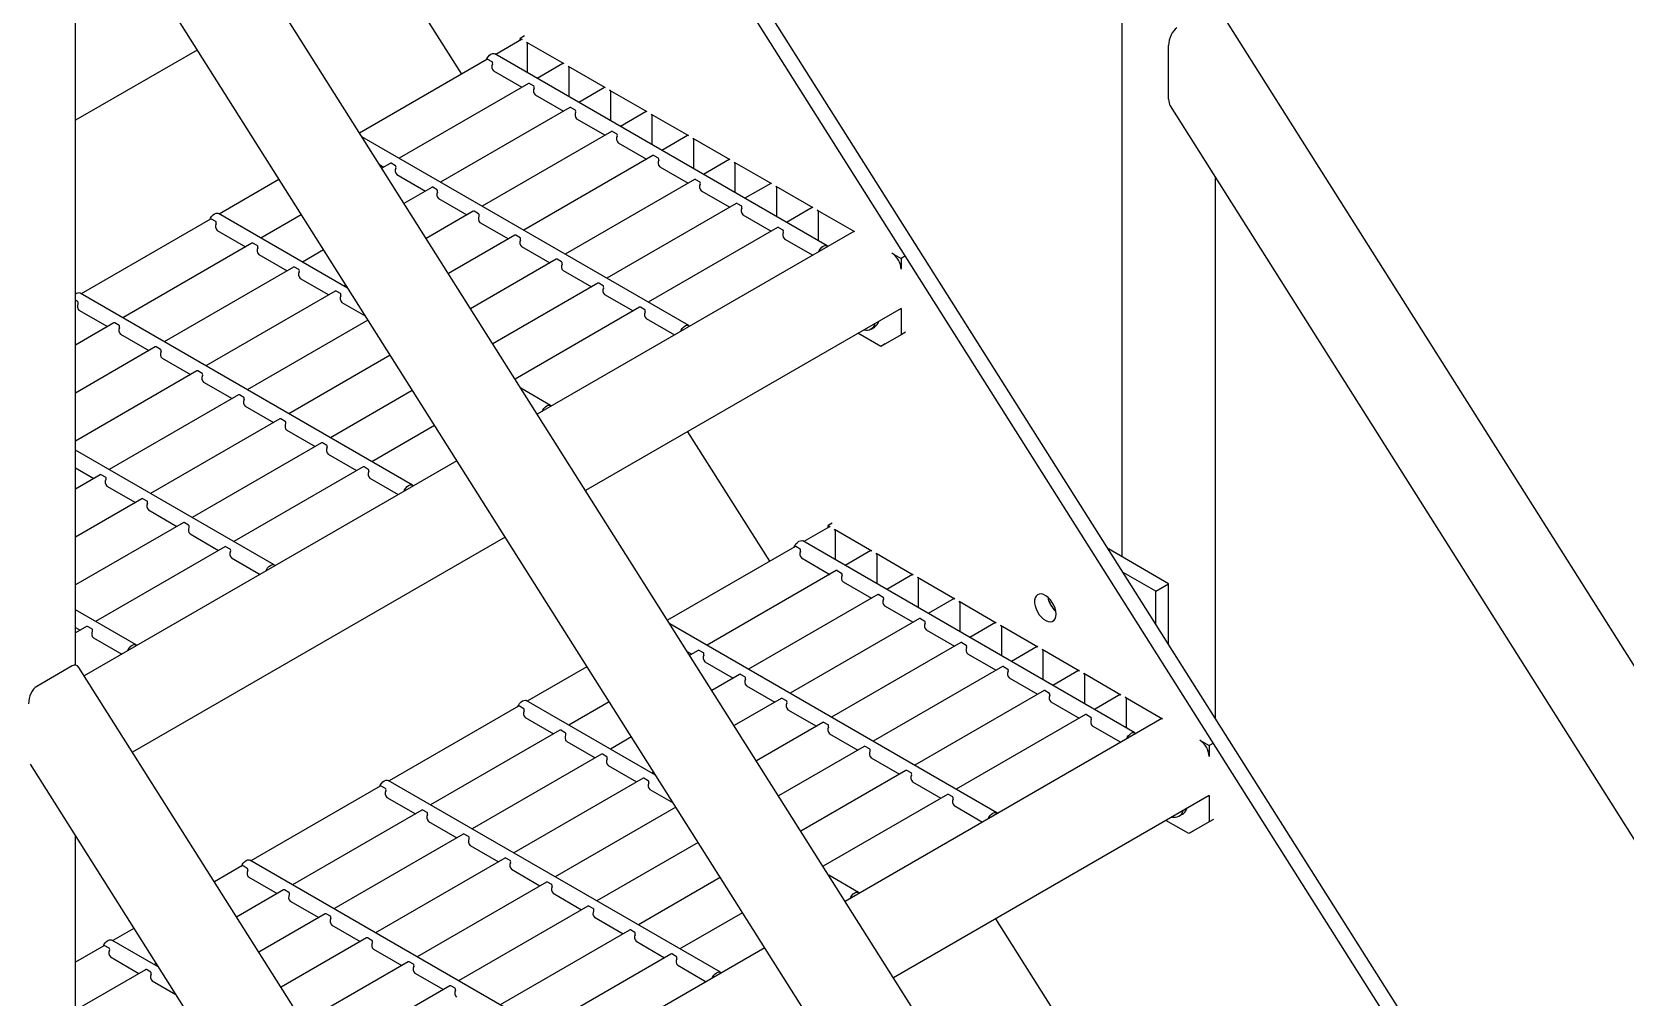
# Model space of a CAD drawing. Header units: millimetres. Extents: x 0 to 55611, y 0 to 32827.
# Drawn here: x 46532 to 47195, y 7783 to 8185 of the extents above; entities that cross this region are included whole.
import ezdxf

# ---------------------------------------------------------------- set-up
doc = ezdxf.new("R2010")
doc.units = ezdxf.units.MM
doc.header["$LTSCALE"] = 10
doc.linetypes.add('SLD-Continua', pattern=[0])
doc.layers.add('STRUC', color=5, linetype='SLD-Continua')

msp = doc.modelspace()

# ---------------------------------------------------------------- linework, layer by layer
at = {"layer": 'STRUC', "linetype": 'SLD-Continua', "lineweight": 25}
for p, q in [((47664.1, 6876.55), (45230.61, 10724.16)), ((47669.49, 6879.66), (45236, 10727.27)), ((47232.31, 7251.36), (46043.34, 9131.26)), ((46041.7, 9061.54), (47193.48, 7240.45)), ((46985.55, 8591.22), (46985.55, 7966.6)), ((46550.45, 7921.49), (46550.45, 8257.14)), ((46676.91, 8221.02), (46710.98, 8167.16)), ((47497.86, 7448.2), (47026, 8194.27)), ((46601.01, 8177.2), (46550.45, 8148.02)), ((46735.92, 8181.56), (46725.22, 8175.38)), ((46737.13, 8183.08), (46735.34, 8182.05)), ((46735.34, 8182.05), (46736.24, 8181.53)), ((46735.34, 8181.22), (46735.34, 8182.05)), ((46738.03, 8180.49), (46753.51, 8171.56)), ((46738.48, 8167.73), (46738.48, 8179.71)), ((47005.08, 8156.71), (47005.08, 8179.14)), ((46721.51, 8173.24), (46668.58, 8142.68)), ((46723.73, 8172.24), (46721.93, 8173.27)), ((46863.01, 8095.84), (46724.8, 8175.63)), ((46753.2, 8171.59), (46742.5, 8165.41)), ((46755.31, 8170.52), (46770.79, 8161.58)), ((46724.32, 8168.57), (46736.15, 8161.75)), ((46755.76, 8157.76), (46755.76, 8169.74)), ((46738.79, 8163.27), (46685.02, 8132.23)), ((46739.21, 8163.3), (46741.01, 8162.26)), ((46741.6, 8158.6), (46753.42, 8151.77)), ((46770.47, 8161.61), (46759.77, 8155.44)), ((46772.58, 8160.55), (46788.06, 8151.61)), ((46773.03, 8147.78), (46773.03, 8159.77)), ((46756.07, 8153.3), (46702.3, 8122.26)), ((46756.49, 8153.33), (46758.28, 8152.29)), ((46787.75, 8151.64), (46777.05, 8145.47)), ((46789.86, 8150.57), (46805.34, 8141.64)), ((47005.71, 8154.03), (47496.48, 7378.08)), ((46758.87, 8148.63), (46770.7, 8141.8)), ((46790.31, 8137.81), (46790.31, 8149.79)), ((46805.54, 8062.66), (46669.53, 8141.18)), ((46773.34, 8143.33), (46719.58, 8112.29)), ((46773.76, 8143.35), (46775.56, 8142.32)), ((46776.15, 8138.65), (46787.98, 8131.83)), ((46805.02, 8141.67), (46794.33, 8135.49)), ((46807.14, 8140.6), (46822.62, 8131.66)), ((46807.59, 8127.84), (46807.59, 8139.82)), ((46790.62, 8133.35), (46736.85, 8102.31)), ((46791.04, 8133.38), (46792.83, 8132.34)), ((46822.3, 8131.69), (46811.6, 8125.52)), ((46824.41, 8130.63), (46839.89, 8121.69)), ((46676.83, 8129.63), (46678.67, 8128.57)), ((46681.32, 8130.09), (46677.82, 8128.07)), ((46683.53, 8129.08), (46681.74, 8130.12)), ((46684.12, 8125.42), (46695.95, 8118.59)), ((46793.43, 8128.68), (46805.25, 8121.85)), ((46824.86, 8117.86), (46824.86, 8129.85)), ((47024.61, 7899.28), (47024.61, 8124.15)), ((46635.08, 8123.35), (46610.27, 8109.03)), ((46698.59, 8120.12), (46687.06, 8113.46)), ((46700.81, 8119.11), (46699.01, 8120.15)), ((46807.9, 8123.38), (46754.13, 8092.34)), ((46808.31, 8123.41), (46810.11, 8122.37)), ((46810.7, 8118.71), (46822.53, 8111.88)), ((46839.58, 8121.72), (46828.88, 8115.55)), ((46841.69, 8120.65), (46857.17, 8111.72)), ((46842.14, 8107.89), (46842.14, 8119.87)), ((46701.4, 8115.45), (46713.23, 8108.62)), ((46825.17, 8113.41), (46771.4, 8082.37)), ((46825.59, 8113.43), (46827.39, 8112.4)), ((46856.85, 8111.75), (46846.15, 8105.57)), ((46858.96, 8110.68), (46874.44, 8101.74)), ((46606.57, 8106.89), (46552.8, 8075.85)), ((46608.78, 8105.88), (46606.99, 8106.91)), ((46663.61, 8078.24), (46609.86, 8109.27)), ((46644.32, 8108.73), (46627.55, 8099.05)), ((46715.87, 8110.15), (46696.3, 8098.85)), ((46718.08, 8109.14), (46716.29, 8110.17)), ((46718.68, 8105.47), (46730.5, 8098.65)), ((46827.98, 8108.73), (46839.8, 8101.91)), ((46859.41, 8097.92), (46859.41, 8109.9)), ((46609.37, 8102.21), (46621.2, 8095.39)), ((46733.15, 8100.17), (46705.54, 8084.24)), ((46735.36, 8099.16), (46733.56, 8100.2)), ((46874.13, 8101.77), (46742.51, 8025.79)), ((46842.45, 8103.43), (46788.68, 8072.39)), ((46842.87, 8103.46), (46844.66, 8102.42)), ((46845.25, 8098.76), (46857.08, 8091.93)), ((46623.84, 8096.91), (46570.08, 8065.88)), ((46626.06, 8095.9), (46624.26, 8096.94)), ((46626.65, 8092.24), (46638.48, 8085.41)), ((46653.56, 8094.12), (46644.83, 8089.08)), ((46735.95, 8095.5), (46747.78, 8088.67)), ((46889.98, 8092.78), (46893.84, 8090.55)), ((46895.64, 8091.58), (46893.84, 8090.55)), ((46641.12, 8086.94), (46587.35, 8055.9)), ((46643.34, 8085.93), (46641.54, 8086.97)), ((46750.42, 8090.2), (46714.78, 8069.63)), ((46752.64, 8089.19), (46750.84, 8090.23)), ((46753.23, 8085.53), (46765.05, 8078.7)), ((46893.84, 8090.55), (46893.84, 8086.08)), ((46643.93, 8082.27), (46655.75, 8075.44)), ((46662.8, 8079.51), (46662.1, 8079.11)), ((46767.7, 8080.23), (46724.03, 8055.01)), ((46769.91, 8079.22), (46768.12, 8080.25)), ((46551.31, 8072.7), (46550.45, 8073.19)), ((46690.59, 7996.3), (46552.38, 8076.09)), ((46658.4, 8076.97), (46604.63, 8045.93)), ((46660.61, 8075.96), (46658.82, 8076.99)), ((46661.2, 8072.3), (46670.91, 8066.69)), ((46770.5, 8075.55), (46782.33, 8068.73)), ((46551.9, 8069.04), (46563.73, 8062.21)), ((46672.04, 8064.9), (46621.91, 8035.96)), ((46784.97, 8070.25), (46733.27, 8040.4)), ((46893.84, 8069.81), (46762.59, 7994.04)), ((46787.19, 8069.24), (46785.39, 8070.28)), ((46787.78, 8065.58), (46799.61, 8058.75)), ((46893.84, 8069.81), (46893.84, 8058.86)), ((46566.37, 8063.74), (46550.45, 8054.55)), ((46568.59, 8062.73), (46566.79, 8063.76)), ((46569.18, 8059.06), (46581, 8052.24)), ((46885.35, 8053.96), (46875.88, 8059.44)), ((46881.31, 8061.21), (46882.75, 8062.04)), ((46893.84, 8058.86), (46885.35, 8053.96)), ((46895.63, 8059.9), (46893.84, 8058.86)), ((46583.65, 8053.76), (46550.45, 8034.6)), ((46585.86, 8052.75), (46584.07, 8053.79)), ((46887.15, 8055), (46885.35, 8053.96)), ((46586.45, 8049.09), (46598.28, 8042.26)), ((46681.28, 8050.29), (46639.18, 8025.98)), ((46600.92, 8043.79), (46550.45, 8014.65)), ((46603.14, 8042.78), (46601.34, 8043.82)), ((46603.73, 8039.12), (46615.55, 8032.29)), ((46618.2, 8033.82), (46564.43, 8002.78)), ((46620.41, 8032.81), (46618.62, 8033.84)), ((46690.53, 8035.68), (46656.46, 8016.01)), ((46748.06, 8029.48), (46735.64, 8036.66)), ((46621.01, 8029.14), (46632.83, 8022.32)), ((46635.47, 8023.84), (46581.71, 7992.8)), ((46637.69, 8022.83), (46635.89, 8023.87)), ((46638.28, 8019.17), (46650.11, 8012.34)), ((46699.77, 8021.06), (46673.73, 8006.04)), ((46804.99, 8018.51), (46839.05, 7964.65)), ((46652.75, 8013.87), (46598.98, 7982.83)), ((46654.97, 8012.86), (46653.17, 8013.9)), ((46633.12, 7963.13), (46550.45, 8010.85)), ((46709.01, 8006.45), (46554.07, 7917.01)), ((46655.56, 8009.2), (46667.38, 8002.37)), ((46550.45, 8003.51), (46558.08, 7999.11)), ((46560.73, 8000.64), (46550.45, 7994.71)), ((46562.94, 7999.63), (46561.14, 8000.66)), ((46670.03, 8003.9), (46616.26, 7972.86)), ((46672.24, 8002.89), (46670.45, 8003.92)), ((46672.83, 7999.22), (46684.66, 7992.4)), ((46563.53, 7995.96), (46575.36, 7989.14)), ((46578, 7990.66), (46550.45, 7974.76)), ((46580.22, 7989.65), (46578.42, 7990.69)), ((46580.81, 7985.99), (46592.63, 7979.16)), ((46595.28, 7980.69), (46550.45, 7954.81)), ((46597.49, 7979.68), (46595.7, 7980.72)), ((46864, 7979.05), (46853.3, 7972.88)), ((46865.21, 7980.58), (46863.42, 7979.54)), ((46863.42, 7979.54), (46864.31, 7979.02)), ((46863.42, 7978.72), (46863.42, 7979.54)), ((46729.09, 7974.7), (46574.16, 7885.26)), ((46598.08, 7976.02), (46609.91, 7969.19)), ((46991.09, 7893.34), (46852.88, 7973.12)), ((46866.11, 7977.99), (46881.59, 7969.05)), ((46866.56, 7965.22), (46866.56, 7977.21)), ((46612.55, 7970.72), (46558.79, 7939.68)), ((46614.77, 7969.71), (46612.97, 7970.74)), ((46615.36, 7966.04), (46627.19, 7959.22)), ((46849.59, 7970.74), (46796.66, 7940.18)), ((46851.81, 7969.73), (46850.01, 7970.77)), ((46852.4, 7966.07), (46864.23, 7959.24)), ((46881.27, 7969.08), (46870.58, 7962.91)), ((46883.39, 7968.01), (46898.87, 7959.08)), ((46883.84, 7955.25), (46883.84, 7967.23)), ((47005.08, 7955.32), (46980.02, 7969.79)), ((46866.87, 7960.77), (46813.1, 7929.73)), ((46867.29, 7960.79), (46869.08, 7959.76)), ((46898.55, 7959.11), (46887.85, 7952.93)), ((46999.69, 7952.21), (46986.22, 7959.99)), ((46869.68, 7956.09), (46881.5, 7949.27)), ((46900.66, 7958.04), (46916.14, 7949.1)), ((46901.11, 7945.28), (46901.11, 7957.26)), ((46999.69, 7952.21), (47005.08, 7955.32)), ((46999.69, 7938.68), (46999.69, 7952.21)), ((47005.08, 7930.16), (47005.08, 7955.32)), ((46884.15, 7950.79), (46830.38, 7919.75)), ((46884.56, 7950.82), (46886.36, 7949.78)), ((46886.95, 7946.12), (46898.78, 7939.29)), ((46915.83, 7949.13), (46905.13, 7942.96)), ((46917.94, 7948.07), (46933.42, 7939.13)), ((46918.39, 7935.3), (46918.39, 7947.29)), ((46575.64, 7929.95), (46550.45, 7944.49)), ((46933.62, 7860.16), (46797.61, 7938.67)), ((46901.42, 7940.82), (46847.66, 7909.78)), ((46901.84, 7940.85), (46903.64, 7939.81)), ((46933.1, 7939.16), (46922.4, 7932.99)), ((46555.08, 7937.54), (46550.45, 7934.87)), ((46550.45, 7937.16), (46552.44, 7936.01)), ((46557.29, 7936.53), (46555.5, 7937.57)), ((46557.89, 7932.87), (46569.71, 7926.04)), ((46904.23, 7936.15), (46916.05, 7929.32)), ((46935.22, 7938.09), (46950.7, 7929.16)), ((46935.66, 7925.33), (46935.66, 7937.32)), ((46804.91, 7927.12), (46806.75, 7926.06)), ((46809.4, 7927.59), (46805.9, 7925.57)), ((46811.61, 7926.58), (46809.82, 7927.61)), ((46918.7, 7930.85), (46864.93, 7899.81)), ((46919.12, 7930.87), (46920.91, 7929.84)), ((46921.5, 7926.17), (46933.33, 7919.35)), ((46950.38, 7929.19), (46939.68, 7923.01)), ((46952.49, 7928.12), (46967.97, 7919.18)), ((46952.94, 7915.36), (46952.94, 7927.34)), ((46549.03, 7921.14), (46534.37, 7912.68)), ((47023.7, 7174.47), (46551.84, 7920.54)), ((46763.16, 7920.84), (46738.35, 7906.52)), ((46812.2, 7922.91), (46824.03, 7916.09)), ((46935.97, 7920.87), (46882.21, 7889.83)), ((46936.39, 7920.9), (46938.19, 7919.86)), ((46967.65, 7919.21), (46956.96, 7913.04)), ((46826.67, 7917.61), (46815.14, 7910.96)), ((46828.89, 7916.6), (46827.09, 7917.64)), ((46829.48, 7912.94), (46841.3, 7906.11)), ((46938.78, 7916.2), (46950.61, 7909.37)), ((46969.77, 7918.15), (46985.25, 7909.21)), ((46970.22, 7905.38), (46970.22, 7917.37)), ((46791.68, 7875.73), (46737.93, 7906.76)), ((46772.4, 7906.23), (46755.63, 7896.55)), ((46843.95, 7907.64), (46824.38, 7896.34)), ((46846.16, 7906.63), (46844.37, 7907.67)), ((46953.25, 7910.9), (46899.48, 7879.86)), ((46953.67, 7910.93), (46955.47, 7909.89)), ((46956.06, 7906.23), (46967.88, 7899.4)), ((46984.93, 7909.24), (46974.23, 7903.07)), ((46987.04, 7908.17), (47002.52, 7899.24)), ((46987.49, 7895.41), (46987.49, 7907.4)), ((46734.65, 7904.38), (46680.88, 7873.34)), ((46736.86, 7903.37), (46735.07, 7904.41)), ((46737.45, 7899.71), (46749.28, 7892.88)), ((46846.75, 7902.97), (46858.58, 7896.14)), ((47002.21, 7899.27), (46870.59, 7823.29)), ((46970.53, 7900.93), (46916.76, 7869.89)), ((46970.94, 7900.95), (46972.74, 7899.92)), ((46751.92, 7894.41), (46698.16, 7863.37)), ((46754.14, 7893.4), (46752.34, 7894.44)), ((46861.22, 7897.67), (46833.62, 7881.73)), ((46863.44, 7896.66), (46861.64, 7897.69)), ((46864.03, 7892.99), (46875.86, 7886.17)), ((46973.33, 7896.25), (46985.16, 7889.43)), ((46754.73, 7889.74), (46766.55, 7882.91)), ((46781.64, 7891.62), (46772.91, 7886.57)), ((46878.5, 7887.69), (46842.86, 7867.12)), ((46880.72, 7886.68), (46878.92, 7887.72)), ((47018.05, 7890.27), (47021.92, 7888.04)), ((47023.72, 7889.08), (47021.92, 7888.04)), ((47021.92, 7888.04), (47021.92, 7883.58)), ((46531.56, 7880.3), (47022.32, 7104.36)), ((46769.2, 7884.44), (46715.43, 7853.4)), ((46771.41, 7883.43), (46769.62, 7884.46)), ((46772.01, 7879.76), (46783.83, 7872.94)), ((46881.31, 7883.02), (46893.13, 7876.19)), ((46818.67, 7793.8), (46680.46, 7873.58)), ((46786.48, 7874.46), (46732.71, 7843.42)), ((46788.69, 7873.45), (46786.89, 7874.49)), ((46790.88, 7877.01), (46790.18, 7876.6)), ((46895.78, 7877.72), (46852.1, 7852.51)), ((46897.99, 7876.71), (46896.2, 7877.75)), ((46898.58, 7873.05), (46910.41, 7866.22)), ((46677.17, 7871.2), (46623.41, 7840.16)), ((46679.39, 7870.19), (46677.59, 7871.23)), ((46679.98, 7866.53), (46691.81, 7859.7)), ((46789.28, 7869.79), (46798.99, 7864.19)), ((46913.05, 7867.75), (46861.34, 7837.9)), ((47021.92, 7867.3), (46890.67, 7791.53)), ((46915.27, 7866.74), (46913.47, 7867.77)), ((47021.92, 7867.3), (47021.92, 7856.36)), ((46694.45, 7861.23), (46640.68, 7830.19)), ((46696.66, 7860.22), (46694.87, 7861.26)), ((46800.12, 7862.39), (46749.98, 7833.45)), ((46915.86, 7863.08), (46927.68, 7856.25)), ((47009.39, 7858.71), (47010.83, 7859.54)), ((46697.26, 7856.56), (46709.08, 7849.73)), ((47013.43, 7851.46), (47003.96, 7856.93)), ((47021.92, 7856.36), (47013.43, 7851.46)), ((47015.23, 7852.49), (47013.43, 7851.46)), ((47023.71, 7857.39), (47021.92, 7856.36)), ((46550.45, 7561.3), (46550.45, 7850.43)), ((46711.73, 7851.26), (46657.96, 7820.22)), ((46713.94, 7850.25), (46712.14, 7851.28)), ((46714.53, 7846.58), (46726.36, 7839.76)), ((46809.36, 7847.78), (46767.26, 7823.48)), ((46761.19, 7760.62), (46622.99, 7840.41)), ((46729, 7841.28), (46675.23, 7810.24)), ((46731.22, 7840.27), (46729.42, 7841.31)), ((46619.7, 7838.02), (46608.22, 7831.4)), ((46621.91, 7837.01), (46620.12, 7838.05)), ((46622.51, 7833.35), (46634.33, 7826.52)), ((46731.81, 7836.61), (46743.63, 7829.78)), ((46818.6, 7833.17), (46784.54, 7813.5)), ((46876.14, 7826.98), (46863.71, 7834.15)), ((46636.98, 7828.05), (46617.46, 7816.79)), ((46639.19, 7827.04), (46637.39, 7828.08)), ((46746.28, 7831.31), (46692.51, 7800.27)), ((46748.49, 7830.3), (46746.7, 7831.34)), ((46749.08, 7826.64), (46760.91, 7819.81)), ((46639.78, 7823.38), (46651.61, 7816.55)), ((46763.55, 7821.34), (46709.79, 7790.3)), ((46765.77, 7820.33), (46763.97, 7821.36)), ((46654.25, 7818.08), (46626.7, 7802.17)), ((46656.47, 7817.07), (46654.67, 7818.1)), ((46657.06, 7813.4), (46668.88, 7806.58)), ((46766.36, 7816.66), (46778.19, 7809.84)), ((46827.85, 7818.56), (46801.81, 7803.53)), ((46933.07, 7816.01), (46967.13, 7762.15)), ((46584.83, 7796.08), (46565.51, 7807.23)), ((46574.72, 7812.06), (46565.93, 7806.98)), ((46671.53, 7808.1), (46635.94, 7787.56)), ((46673.74, 7807.09), (46671.95, 7808.13)), ((46780.83, 7811.36), (46727.06, 7780.32)), ((46783.04, 7810.35), (46781.25, 7811.39)), ((46783.64, 7806.69), (46795.46, 7799.86)), ((46562.23, 7804.85), (46550.45, 7798.05)), ((46564.44, 7803.84), (46562.64, 7804.87)), ((46565.03, 7800.17), (46576.86, 7793.35)), ((46674.33, 7803.43), (46686.16, 7796.6)), ((46837.09, 7803.95), (46682.15, 7714.5)), ((46798.11, 7801.39), (46744.34, 7770.35)), ((46800.32, 7800.38), (46798.52, 7801.42)), ((46579.5, 7794.87), (46550.45, 7778.1)), ((46581.72, 7793.86), (46579.92, 7794.9)), ((46583.96, 7797.45), (46583.21, 7797.01)), ((46688.8, 7798.13), (46645.19, 7772.95)), ((46691.02, 7797.12), (46689.22, 7798.16)), ((46691.61, 7793.46), (46703.44, 7786.63)), ((46800.91, 7796.72), (46812.74, 7789.89)), ((46582.31, 7790.2), (46592.13, 7784.53)), ((46706.08, 7788.16), (46654.43, 7758.34)), ((46708.29, 7787.15), (46706.5, 7788.18))]:
    msp.add_line(p, q, dxfattribs=at)
at = {"layer": 'STRUC', "linetype": 'SLD-Continua', "lineweight": 25, "flags": 128}
for points in [[(46721.3, 8173.12), (46721.55, 8173.65), (46722.02, 8174.39), (46722.6, 8175.01), (46723.22, 8175.47), (46723.83, 8175.73), (46724.41, 8175.76), (46724.8, 8175.63)], [(46723.89, 8171.29), (46723.93, 8171.42), (46723.96, 8171.68), (46723.93, 8171.94), (46723.86, 8172.11), (46723.74, 8172.23), (46723.73, 8172.24)], [(46683.69, 8128.14), (46683.73, 8128.27), (46683.76, 8128.52), (46683.73, 8128.79), (46683.66, 8128.96), (46683.54, 8129.08), (46683.53, 8129.08)], [(46700.97, 8118.17), (46701, 8118.29), (46701.03, 8118.55), (46701.01, 8118.82), (46700.93, 8118.99), (46700.81, 8119.11), (46700.81, 8119.11)], [(46606.35, 8106.76), (46606.6, 8107.29), (46607.08, 8108.03), (46607.65, 8108.65), (46608.27, 8109.11), (46608.89, 8109.37), (46609.46, 8109.4), (46609.86, 8109.27)], [(46608.94, 8104.93), (46608.98, 8105.06), (46609.01, 8105.32), (46608.98, 8105.59), (46608.91, 8105.75), (46608.79, 8105.87), (46608.78, 8105.88)], [(46718.24, 8108.19), (46718.28, 8108.32), (46718.31, 8108.58), (46718.28, 8108.84), (46718.21, 8109.01), (46718.09, 8109.13), (46718.08, 8109.14)], [(46735.52, 8098.22), (46735.56, 8098.35), (46735.59, 8098.6), (46735.56, 8098.87), (46735.49, 8099.04), (46735.37, 8099.16), (46735.36, 8099.16)], [(46626.22, 8094.96), (46626.25, 8095.09), (46626.28, 8095.34), (46626.26, 8095.61), (46626.18, 8095.78), (46626.06, 8095.9), (46626.06, 8095.9)], [(46859.51, 8093.33), (46859.75, 8093.86), (46860.23, 8094.6), (46860.8, 8095.23), (46861.42, 8095.68), (46862.04, 8095.94), (46862.61, 8095.98), (46863.09, 8095.79), (46863.34, 8095.55)], [(46643.5, 8084.99), (46643.53, 8085.12), (46643.56, 8085.37), (46643.53, 8085.64), (46643.46, 8085.81), (46643.34, 8085.93), (46643.34, 8085.93)], [(46752.8, 8088.25), (46752.83, 8088.38), (46752.86, 8088.63), (46752.83, 8088.9), (46752.76, 8089.07), (46752.64, 8089.19), (46752.64, 8089.19)], [(46770.07, 8078.27), (46770.11, 8078.4), (46770.14, 8078.66), (46770.11, 8078.92), (46770.04, 8079.09), (46769.92, 8079.21), (46769.91, 8079.22)], [(46551.47, 8071.75), (46551.51, 8071.88), (46551.54, 8072.14), (46551.51, 8072.41), (46551.44, 8072.58), (46551.31, 8072.7), (46551.31, 8072.7)], [(46660.77, 8075.01), (46660.81, 8075.14), (46660.84, 8075.4), (46660.81, 8075.67), (46660.74, 8075.83), (46660.62, 8075.95), (46660.61, 8075.96)], [(46787.35, 8068.3), (46787.38, 8068.43), (46787.41, 8068.68), (46787.39, 8068.95), (46787.31, 8069.12), (46787.19, 8069.24), (46787.19, 8069.24)], [(46568.75, 8061.78), (46568.78, 8061.91), (46568.81, 8062.17), (46568.78, 8062.43), (46568.71, 8062.6), (46568.59, 8062.72), (46568.59, 8062.73)], [(46802.03, 8060.15), (46802.28, 8060.68), (46802.76, 8061.42), (46803.33, 8062.05), (46803.95, 8062.51), (46804.57, 8062.76), (46805.14, 8062.8), (46805.62, 8062.61), (46805.87, 8062.37)], [(46586.02, 8051.81), (46586.06, 8051.94), (46586.09, 8052.19), (46586.06, 8052.46), (46585.99, 8052.63), (46585.87, 8052.75), (46585.86, 8052.75)], [(46603.3, 8041.83), (46603.33, 8041.96), (46603.36, 8042.22), (46603.33, 8042.49), (46603.26, 8042.66), (46603.14, 8042.78), (46603.14, 8042.78)], [(46620.57, 8031.86), (46620.61, 8031.99), (46620.64, 8032.25), (46620.61, 8032.51), (46620.54, 8032.68), (46620.42, 8032.8), (46620.41, 8032.81)], [(46744.56, 8026.98), (46744.81, 8027.5), (46745.29, 8028.24), (46745.86, 8028.87), (46746.48, 8029.33), (46747.1, 8029.58), (46747.67, 8029.62), (46748.15, 8029.43), (46748.39, 8029.19)], [(46637.85, 8021.89), (46637.89, 8022.02), (46637.92, 8022.27), (46637.89, 8022.54), (46637.82, 8022.71), (46637.69, 8022.83), (46637.69, 8022.83)], [(46655.13, 8011.91), (46655.16, 8012.04), (46655.19, 8012.3), (46655.16, 8012.57), (46655.09, 8012.74), (46654.97, 8012.86), (46654.97, 8012.86)], [(46563.1, 7998.68), (46563.14, 7998.81), (46563.17, 7999.07), (46563.14, 7999.33), (46563.07, 7999.5), (46562.94, 7999.62), (46562.94, 7999.63)], [(46672.4, 8001.94), (46672.44, 8002.07), (46672.47, 8002.33), (46672.44, 8002.59), (46672.37, 8002.76), (46672.25, 8002.88), (46672.24, 8002.89)], [(46687.09, 7993.8), (46687.33, 7994.32), (46687.81, 7995.07), (46688.38, 7995.69), (46689, 7996.15), (46689.62, 7996.4), (46690.19, 7996.44), (46690.67, 7996.25), (46690.92, 7996.01)], [(46580.38, 7988.71), (46580.41, 7988.84), (46580.44, 7989.09), (46580.41, 7989.36), (46580.34, 7989.53), (46580.22, 7989.65), (46580.22, 7989.65)], [(46597.65, 7978.74), (46597.69, 7978.87), (46597.72, 7979.12), (46597.69, 7979.39), (46597.62, 7979.56), (46597.5, 7979.68), (46597.49, 7979.68)], [(46849.38, 7970.61), (46849.62, 7971.14), (46850.1, 7971.88), (46850.67, 7972.51), (46851.29, 7972.96), (46851.91, 7973.22), (46852.48, 7973.26), (46852.88, 7973.12)], [(46614.93, 7968.76), (46614.96, 7968.89), (46614.99, 7969.15), (46614.96, 7969.42), (46614.89, 7969.58), (46614.77, 7969.7), (46614.77, 7969.71)], [(46851.97, 7968.78), (46852, 7968.91), (46852.03, 7969.17), (46852.01, 7969.44), (46851.93, 7969.61), (46851.81, 7969.73), (46851.81, 7969.73)], [(46629.61, 7960.62), (46629.86, 7961.15), (46630.34, 7961.89), (46630.91, 7962.51), (46631.53, 7962.97), (46632.15, 7963.23), (46632.72, 7963.26), (46633.2, 7963.07), (46633.45, 7962.83)], [(46958.29, 7942.72), (46958.19, 7943.89), (46957.88, 7945.13), (46957.37, 7946.38), (46956.71, 7947.58), (46955.9, 7948.67), (46955, 7949.61), (46954.04, 7950.35), (46953.07, 7950.84), (46952.14, 7951.08), (46951.28, 7951.05), (46950.54, 7950.76), (46949.95, 7950.2), (46949.55, 7949.42), (46949.34, 7948.45), (46949.34, 7947.32), (46949.55, 7946.11), (46949.95, 7944.86), (46950.54, 7943.62), (46951.28, 7942.47), (46952.14, 7941.45), (46953.07, 7940.61), (46954.04, 7939.99), (46955, 7939.62), (46955.9, 7939.51), (46956.71, 7939.68), (46957.37, 7940.11), (46957.88, 7940.78), (46958.19, 7941.66), (46958.29, 7942.72)], [(46557.45, 7935.58), (46557.49, 7935.71), (46557.52, 7935.97), (46557.49, 7936.24), (46557.42, 7936.4), (46557.3, 7936.53), (46557.29, 7936.53)], [(46572.14, 7927.44), (46572.39, 7927.97), (46572.86, 7928.71), (46573.44, 7929.33), (46574.06, 7929.79), (46574.67, 7930.05), (46575.25, 7930.08), (46575.72, 7929.89), (46575.97, 7929.65)], [(46811.77, 7925.63), (46811.81, 7925.76), (46811.84, 7926.02), (46811.81, 7926.29), (46811.74, 7926.45), (46811.62, 7926.57), (46811.61, 7926.58)], [(46829.05, 7915.66), (46829.08, 7915.79), (46829.11, 7916.04), (46829.08, 7916.31), (46829.01, 7916.48), (46828.89, 7916.6), (46828.89, 7916.6)], [(46734.43, 7904.26), (46734.68, 7904.78), (46735.16, 7905.52), (46735.73, 7906.15), (46736.35, 7906.61), (46736.97, 7906.86), (46737.54, 7906.9), (46737.93, 7906.76)], [(46846.32, 7905.69), (46846.36, 7905.82), (46846.39, 7906.07), (46846.36, 7906.34), (46846.29, 7906.51), (46846.17, 7906.63), (46846.16, 7906.63)], [(46737.02, 7902.43), (46737.06, 7902.56), (46737.09, 7902.81), (46737.06, 7903.08), (46736.99, 7903.25), (46736.87, 7903.37), (46736.86, 7903.37)], [(46754.3, 7892.45), (46754.33, 7892.58), (46754.36, 7892.84), (46754.33, 7893.11), (46754.26, 7893.28), (46754.14, 7893.4), (46754.14, 7893.4)], [(46863.6, 7895.71), (46863.64, 7895.84), (46863.67, 7896.1), (46863.64, 7896.37), (46863.57, 7896.53), (46863.44, 7896.65), (46863.44, 7896.66)], [(46987.58, 7890.83), (46987.83, 7891.35), (46988.31, 7892.1), (46988.88, 7892.72), (46989.5, 7893.18), (46990.12, 7893.44), (46990.69, 7893.47), (46991.17, 7893.28), (46991.42, 7893.04)], [(46880.88, 7885.74), (46880.91, 7885.87), (46880.94, 7886.12), (46880.91, 7886.39), (46880.84, 7886.56), (46880.72, 7886.68), (46880.72, 7886.68)], [(46771.57, 7882.48), (46771.61, 7882.61), (46771.64, 7882.87), (46771.61, 7883.13), (46771.54, 7883.3), (46771.42, 7883.42), (46771.41, 7883.43)], [(46676.96, 7871.08), (46677.2, 7871.6), (46677.68, 7872.35), (46678.25, 7872.97), (46678.87, 7873.43), (46679.49, 7873.68), (46680.06, 7873.72), (46680.46, 7873.58)], [(46788.85, 7872.51), (46788.89, 7872.64), (46788.92, 7872.89), (46788.89, 7873.16), (46788.82, 7873.33), (46788.69, 7873.45), (46788.69, 7873.45)], [(46898.15, 7875.77), (46898.19, 7875.9), (46898.22, 7876.15), (46898.19, 7876.42), (46898.12, 7876.59), (46898, 7876.71), (46897.99, 7876.71)], [(46679.55, 7869.25), (46679.58, 7869.38), (46679.61, 7869.63), (46679.58, 7869.9), (46679.51, 7870.07), (46679.39, 7870.19), (46679.39, 7870.19)], [(46915.43, 7865.79), (46915.46, 7865.92), (46915.49, 7866.18), (46915.46, 7866.45), (46915.39, 7866.61), (46915.27, 7866.73), (46915.27, 7866.74)], [(46696.82, 7859.28), (46696.86, 7859.4), (46696.89, 7859.66), (46696.86, 7859.93), (46696.79, 7860.1), (46696.67, 7860.22), (46696.66, 7860.22)], [(46930.11, 7857.65), (46930.36, 7858.18), (46930.84, 7858.92), (46931.41, 7859.54), (46932.03, 7860), (46932.65, 7860.26), (46933.22, 7860.29), (46933.7, 7860.1), (46933.95, 7859.86)], [(46714.1, 7849.3), (46714.14, 7849.43), (46714.17, 7849.69), (46714.14, 7849.95), (46714.07, 7850.12), (46713.94, 7850.24), (46713.94, 7850.25)], [(46619.48, 7837.9), (46619.73, 7838.43), (46620.21, 7839.17), (46620.78, 7839.79), (46621.4, 7840.25), (46622.02, 7840.51), (46622.59, 7840.54), (46622.99, 7840.41)], [(46731.38, 7839.33), (46731.41, 7839.46), (46731.44, 7839.71), (46731.41, 7839.98), (46731.34, 7840.15), (46731.22, 7840.27), (46731.22, 7840.27)], [(46622.07, 7836.07), (46622.11, 7836.2), (46622.14, 7836.45), (46622.11, 7836.72), (46622.04, 7836.89), (46621.92, 7837.01), (46621.91, 7837.01)], [(46639.35, 7826.1), (46639.39, 7826.23), (46639.42, 7826.48), (46639.39, 7826.75), (46639.32, 7826.92), (46639.2, 7827.04), (46639.19, 7827.04)], [(46748.65, 7829.36), (46748.69, 7829.48), (46748.72, 7829.74), (46748.69, 7830.01), (46748.62, 7830.18), (46748.5, 7830.3), (46748.49, 7830.3)], [(46872.64, 7824.47), (46872.88, 7825), (46873.36, 7825.74), (46873.94, 7826.36), (46874.55, 7826.82), (46875.17, 7827.08), (46875.75, 7827.11), (46876.22, 7826.92), (46876.47, 7826.68)], [(46765.93, 7819.38), (46765.96, 7819.51), (46765.99, 7819.77), (46765.96, 7820.03), (46765.89, 7820.2), (46765.77, 7820.32), (46765.77, 7820.33)], [(46656.63, 7816.12), (46656.66, 7816.25), (46656.69, 7816.51), (46656.66, 7816.78), (46656.59, 7816.94), (46656.47, 7817.06), (46656.47, 7817.07)], [(46562.01, 7804.72), (46562.26, 7805.25), (46562.73, 7805.99), (46563.31, 7806.61), (46563.93, 7807.07), (46564.54, 7807.33), (46565.12, 7807.36), (46565.51, 7807.23)], [(46673.9, 7806.15), (46673.94, 7806.28), (46673.97, 7806.53), (46673.94, 7806.8), (46673.87, 7806.97), (46673.75, 7807.09), (46673.74, 7807.09)], [(46783.2, 7809.41), (46783.24, 7809.54), (46783.27, 7809.79), (46783.24, 7810.06), (46783.17, 7810.23), (46783.05, 7810.35), (46783.04, 7810.35)], [(46564.6, 7802.89), (46564.64, 7803.02), (46564.67, 7803.28), (46564.64, 7803.54), (46564.57, 7803.71), (46564.45, 7803.83), (46564.44, 7803.84)], [(46800.48, 7799.44), (46800.52, 7799.57), (46800.55, 7799.82), (46800.52, 7800.09), (46800.45, 7800.26), (46800.33, 7800.38), (46800.32, 7800.38)], [(46581.88, 7792.92), (46581.91, 7793.05), (46581.94, 7793.3), (46581.91, 7793.57), (46581.84, 7793.74), (46581.72, 7793.86), (46581.72, 7793.86)], [(46691.18, 7796.18), (46691.21, 7796.31), (46691.24, 7796.56), (46691.22, 7796.83), (46691.14, 7797), (46691.02, 7797.12), (46691.02, 7797.12)], [(46815.16, 7791.29), (46815.41, 7791.82), (46815.89, 7792.56), (46816.46, 7793.18), (46817.08, 7793.64), (46817.7, 7793.9), (46818.27, 7793.93), (46818.75, 7793.75), (46819, 7793.5)], [(46708.45, 7786.2), (46708.49, 7786.33), (46708.52, 7786.59), (46708.49, 7786.86), (46708.42, 7787.02), (46708.3, 7787.14), (46708.29, 7787.15)]]:
    msp.add_lwpolyline(points, dxfattribs=at)
at = {"layer": 'STRUC', "linetype": 'SLD-Continua', "lineweight": 25}
for centre, radius, start, end in [((46736.05, 8181.27), 0.319, 54.38242, 114.30712), ((46737.51, 8179.67), 0.976, 2.60548, 57.39452), ((46721.75, 8172.93), 0.388, 62.25901, 127.51914), ((46725.88, 8170.21), 2.26, 151.51274, 226.52778), ((46753.33, 8171.3), 0.319, 54.38242, 114.30712), ((46754.78, 8169.7), 0.976, 2.60548, 57.39452), ((46739.03, 8162.94), 0.402, 62.67548, 125.53746), ((46743.15, 8160.24), 2.26, 151.51274, 226.52778), ((46740.47, 8161.68), 0.791, 332.3428, 46.88272), ((46770.6, 8161.32), 0.319, 54.38242, 114.30712), ((46772.06, 8159.72), 0.976, 2.60548, 57.39452), ((46756.3, 8152.97), 0.402, 62.67548, 125.53746), ((46760.43, 8150.27), 2.26, 151.51274, 226.52778), ((46757.74, 8151.71), 0.791, 332.3428, 46.88272), ((46787.88, 8151.35), 0.319, 54.38242, 114.30712), ((46789.33, 8149.75), 0.976, 2.60548, 57.39452), ((46773.58, 8143), 0.402, 62.67548, 125.53746), ((46777.7, 8140.29), 2.26, 151.51274, 226.52778), ((46775.02, 8141.74), 0.791, 332.3428, 46.88272), ((46805.15, 8141.38), 0.319, 54.38242, 114.30712), ((46806.61, 8139.78), 0.976, 2.60548, 57.39452), ((46790.85, 8133.02), 0.402, 62.67548, 125.53746), ((46794.98, 8130.32), 2.26, 151.51274, 226.52778), ((46792.29, 8131.76), 0.791, 332.3428, 46.88272), ((46822.43, 8131.4), 0.319, 54.38242, 114.30712), ((46823.89, 8129.8), 0.976, 2.60548, 57.39452), ((46681.55, 8129.75), 0.414, 63.33801, 124.21976), ((46685.68, 8127.06), 2.26, 151.51274, 226.52778), ((46698.83, 8119.78), 0.414, 63.33801, 124.21976), ((46702.96, 8117.09), 2.26, 151.51274, 226.52778), ((46808.13, 8123.05), 0.402, 62.67548, 125.53746), ((46812.26, 8120.35), 2.26, 151.51274, 226.52778), ((46809.57, 8121.79), 0.791, 332.3428, 46.88272), ((46839.71, 8121.43), 0.319, 54.38242, 114.30712), ((46841.16, 8119.83), 0.976, 2.60548, 57.39452), ((46825.41, 8113.08), 0.402, 62.67548, 125.53746), ((46829.53, 8110.37), 2.26, 151.51274, 226.52778), ((46826.85, 8111.82), 0.791, 332.3428, 46.88272), ((46856.98, 8111.46), 0.319, 54.38242, 114.30712), ((46858.44, 8109.86), 0.976, 2.60548, 57.39452), ((46606.8, 8106.54), 0.414, 63.33801, 124.21976), ((46610.93, 8103.85), 2.26, 151.51274, 226.52778), ((46716.1, 8109.8), 0.414, 63.33801, 124.21976), ((46720.23, 8107.11), 2.26, 151.51274, 226.52778), ((46733.38, 8099.83), 0.414, 63.33801, 124.21976), ((46737.51, 8097.14), 2.26, 151.51274, 226.52778), ((46842.68, 8103.1), 0.402, 62.67548, 125.53746), ((46846.81, 8100.4), 2.26, 151.51274, 226.52778), ((46844.12, 8101.85), 0.791, 332.3428, 46.88272), ((46874.26, 8101.48), 0.319, 54.38242, 114.30712), ((46624.08, 8096.57), 0.414, 63.33801, 124.21976), ((46628.21, 8093.88), 2.26, 151.51274, 226.52778), ((46885.45, 8085.7), 8.4, 2.60548, 57.39452), ((46641.35, 8086.6), 0.414, 63.33801, 124.21976), ((46645.48, 8083.91), 2.26, 151.51274, 226.52778), ((46750.66, 8089.86), 0.414, 63.33801, 124.21976), ((46754.78, 8087.17), 2.26, 151.51274, 226.52778), ((46767.93, 8079.88), 0.414, 63.33801, 124.21976), ((46772.06, 8077.19), 2.26, 151.51274, 226.52778), ((46551.72, 8074.38), 1.84, 68.94131, 133.54313), ((46553.46, 8070.68), 2.26, 151.51274, 226.52778), ((46658.63, 8076.63), 0.414, 63.33801, 124.21976), ((46662.76, 8073.94), 2.26, 151.51274, 226.52778), ((46785.21, 8069.91), 0.414, 63.33801, 124.21976), ((46789.34, 8067.22), 2.26, 151.51274, 226.52778), ((46880.62, 8065.5), 4.06, 301.69735, 344.81418), ((46566.6, 8063.39), 0.414, 63.33801, 124.21976), ((46570.73, 8060.7), 2.26, 151.51274, 226.52778), ((46879.36, 8064.6), 3.87, 254.8736, 345.12102), ((46583.88, 8053.42), 0.414, 63.33801, 124.21976), ((46588.01, 8050.73), 2.26, 151.51274, 226.52778), ((46601.16, 8043.45), 0.414, 63.33801, 124.21976), ((46605.28, 8040.76), 2.26, 151.51274, 226.52778), ((46618.43, 8033.47), 0.414, 63.33801, 124.21976), ((46622.56, 8030.78), 2.26, 151.51274, 226.52778), ((46635.71, 8023.5), 0.414, 63.33801, 124.21976), ((46639.84, 8020.81), 2.26, 151.51274, 226.52778), ((46652.98, 8013.53), 0.414, 63.33801, 124.21976), ((46657.11, 8010.84), 2.26, 151.51274, 226.52778), ((46560.96, 8000.29), 0.414, 63.33801, 124.21976), ((46565.09, 7997.6), 2.26, 151.51274, 226.52778), ((46670.26, 8003.55), 0.414, 63.33801, 124.21976), ((46674.39, 8000.86), 2.26, 151.51274, 226.52778), ((46578.23, 7990.32), 0.414, 63.33801, 124.21976), ((46582.36, 7987.63), 2.26, 151.51274, 226.52778), ((46595.51, 7980.35), 0.414, 63.33801, 124.21976), ((46599.64, 7977.66), 2.26, 151.51274, 226.52778), ((46864.13, 7978.76), 0.319, 54.38242, 114.30712), ((46865.59, 7977.16), 0.976, 2.60548, 57.39452), ((46612.79, 7970.37), 0.414, 63.33801, 124.21976), ((46616.91, 7967.68), 2.26, 151.51274, 226.52778), ((46849.83, 7970.42), 0.388, 62.25901, 127.51914), ((46853.96, 7967.71), 2.26, 151.51274, 226.52778), ((46881.4, 7968.79), 0.319, 54.38242, 114.30712), ((46882.86, 7967.19), 0.976, 2.60548, 57.39452), ((46867.1, 7960.44), 0.402, 62.67548, 125.53746), ((46871.23, 7957.73), 2.26, 151.51274, 226.52778), ((46868.54, 7959.18), 0.791, 332.3428, 46.88272), ((46898.68, 7958.82), 0.319, 54.38242, 114.30712), ((46900.14, 7957.22), 0.976, 2.60548, 57.39452), ((46884.38, 7950.46), 0.402, 62.67548, 125.53746), ((46888.51, 7947.76), 2.26, 151.51274, 226.52778), ((46885.82, 7949.21), 0.791, 332.3428, 46.88272), ((46915.96, 7948.84), 0.319, 54.38242, 114.30712), ((46917.41, 7947.24), 0.976, 2.60548, 57.39452), ((46964.86, 7951.69), 10.23, 190.81343, 229.18119), ((46964.85, 7951.69), 10.22, 190.79481, 229.19981), ((46901.66, 7940.49), 0.402, 62.67548, 125.53746), ((46905.78, 7937.79), 2.26, 151.51274, 226.52778), ((46903.1, 7939.23), 0.791, 332.3428, 46.88272), ((46933.23, 7938.87), 0.319, 54.38242, 114.30712), ((46555.31, 7937.2), 0.414, 63.33801, 124.21976), ((46559.44, 7934.51), 2.26, 151.51274, 226.52778), ((46934.69, 7937.27), 0.976, 2.60548, 57.39452), ((46809.63, 7927.24), 0.414, 63.33801, 124.21976), ((46813.76, 7924.55), 2.26, 151.51274, 226.52778), ((46918.93, 7930.52), 0.402, 62.67548, 125.53746), ((46923.06, 7927.81), 2.26, 151.51274, 226.52778), ((46920.37, 7929.26), 0.791, 332.3428, 46.88272), ((46950.51, 7928.9), 0.319, 54.38242, 114.30712), ((46951.97, 7927.3), 0.976, 2.60548, 57.39452), ((46936.21, 7920.54), 0.402, 62.67548, 125.53746), ((46940.34, 7917.84), 2.26, 151.51274, 226.52778), ((46937.65, 7919.29), 0.791, 332.3428, 46.88272), ((46967.79, 7918.92), 0.319, 54.38242, 114.30712), ((46826.91, 7917.27), 0.414, 63.33801, 124.21976), ((46831.03, 7914.58), 2.26, 151.51274, 226.52778), ((46969.24, 7917.32), 0.976, 2.60548, 57.39452), ((46844.18, 7907.3), 0.414, 63.33801, 124.21976), ((46848.31, 7904.61), 2.26, 151.51274, 226.52778), ((46953.48, 7910.57), 0.402, 62.67548, 125.53746), ((46957.61, 7907.87), 2.26, 151.51274, 226.52778), ((46954.92, 7909.31), 0.791, 332.3428, 46.88272), ((46985.06, 7908.95), 0.319, 54.38242, 114.30712), ((46986.52, 7907.35), 0.976, 2.60548, 57.39452), ((46734.88, 7904.04), 0.414, 63.33801, 124.21976), ((46739.01, 7901.35), 2.26, 151.51274, 226.52778), ((46970.76, 7900.6), 0.402, 62.67548, 125.53746), ((46974.89, 7897.89), 2.26, 151.51274, 226.52778), ((46972.2, 7899.34), 0.791, 332.3428, 46.88272), ((47002.34, 7898.98), 0.319, 54.38242, 114.30712), ((46752.16, 7894.07), 0.414, 63.33801, 124.21976), ((46756.28, 7891.38), 2.26, 151.51274, 226.52778), ((46861.46, 7897.32), 0.414, 63.33801, 124.21976), ((46865.59, 7894.63), 2.26, 151.51274, 226.52778), ((46878.73, 7887.35), 0.414, 63.33801, 124.21976), ((46882.86, 7884.66), 2.26, 151.51274, 226.52778), ((47013.53, 7883.2), 8.4, 2.60548, 57.39452), ((46769.43, 7884.09), 0.414, 63.33801, 124.21976), ((46773.56, 7881.4), 2.26, 151.51274, 226.52778), ((46786.71, 7874.12), 0.414, 63.33801, 124.21976), ((46790.84, 7871.43), 2.26, 151.51274, 226.52778), ((46896.01, 7877.38), 0.414, 63.33801, 124.21976), ((46900.14, 7874.69), 2.26, 151.51274, 226.52778), ((46677.41, 7870.86), 0.414, 63.33801, 124.21976), ((46681.53, 7868.17), 2.26, 151.51274, 226.52778), ((46913.29, 7867.41), 0.414, 63.33801, 124.21976), ((46917.41, 7864.72), 2.26, 151.51274, 226.52778), ((46694.68, 7860.89), 0.414, 63.33801, 124.21976), ((46698.81, 7858.2), 2.26, 151.51274, 226.52778), ((47007.44, 7862.09), 3.87, 254.8736, 345.12102), ((47008.69, 7862.99), 4.06, 301.69735, 344.81418), ((46711.96, 7850.91), 0.414, 63.33801, 124.21976), ((46716.09, 7848.22), 2.26, 151.51274, 226.52778), ((46729.23, 7840.94), 0.414, 63.33801, 124.21976), ((46733.36, 7838.25), 2.26, 151.51274, 226.52778), ((46619.93, 7837.68), 0.414, 63.33801, 124.21976), ((46624.06, 7834.99), 2.26, 151.51274, 226.52778), ((46637.21, 7827.71), 0.414, 63.33801, 124.21976), ((46641.34, 7825.02), 2.26, 151.51274, 226.52778), ((46746.51, 7830.97), 0.414, 63.33801, 124.21976), ((46750.64, 7828.28), 2.26, 151.51274, 226.52778), ((46763.79, 7820.99), 0.414, 63.33801, 124.21976), ((46767.91, 7818.3), 2.26, 151.51274, 226.52778), ((46654.48, 7817.73), 0.414, 63.33801, 124.21976), ((46658.61, 7815.04), 2.26, 151.51274, 226.52778), ((46671.76, 7807.76), 0.414, 63.33801, 124.21976), ((46675.89, 7805.07), 2.26, 151.51274, 226.52778), ((46781.06, 7811.02), 0.414, 63.33801, 124.21976), ((46785.19, 7808.33), 2.26, 151.51274, 226.52778), ((46562.46, 7804.5), 0.414, 63.33801, 124.21976), ((46566.59, 7801.81), 2.26, 151.51274, 226.52778), ((46798.34, 7801.05), 0.414, 63.33801, 124.21976), ((46802.47, 7798.36), 2.26, 151.51274, 226.52778), ((46579.73, 7794.53), 0.414, 63.33801, 124.21976), ((46583.86, 7791.84), 2.26, 151.51274, 226.52778), ((46689.04, 7797.79), 0.414, 63.33801, 124.21976), ((46693.16, 7795.1), 2.26, 151.51274, 226.52778), ((46706.31, 7787.82), 0.414, 63.33801, 124.21976), ((46710.44, 7785.13), 2.26, 151.51274, 226.52778)]:
    msp.add_arc(centre, radius, start, end, dxfattribs=at)
for centre, start_param, end_param in [((47008.53, 8181.13), 0.526168, 2.096964), ((47008.53, 8158.71), 2.096964, 2.713635), ((46549.03, 7915.87), 5.855228, 6.809353), ((46534.37, 7907.4), 0.526168, 2.096964)]:
    msp.add_ellipse(centre, major_axis=(1.73, 5.56), ratio=0.536091, start_param=start_param, end_param=end_param, dxfattribs=at)

doc.saveas('drawing.dxf')
